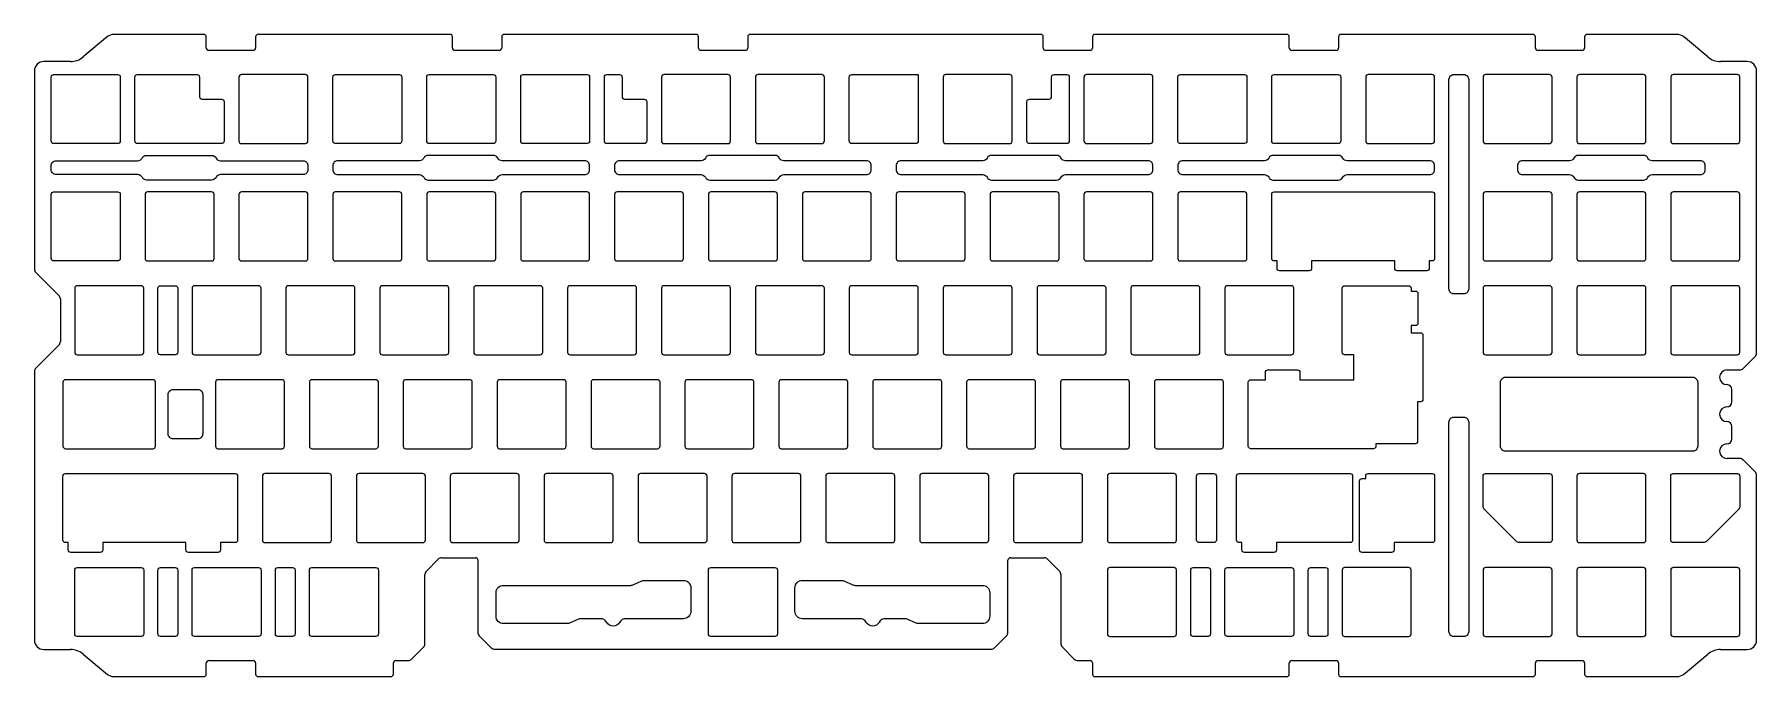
# Model space of a CAD drawing. Header units: millimetres. Extents: x -1 to 349, y -125 to 6.
import ezdxf

# ---------------------------------------------------------------- set-up
doc = ezdxf.new("R2010")
doc.units = ezdxf.units.MM
doc.layers.get('0').update_dxf_attribs({"linetype": 'CONTINUOUS'})

msp = doc.modelspace()

# ---------------------------------------------------------------- linework, layer by layer
for p, q in [((13.98, 5.16), (9.04, 1.05)), ((33.5, 5.6), (15.19, 5.6)), ((34, 2.85), (34, 5.1)), ((44, 5.1), (44, 2.85)), ((83.43, 5.6), (44.5, 5.6)), ((83.93, 2.85), (83.93, 5.1)), ((93.93, 5.1), (93.93, 2.85)), ((133.36, 5.6), (94.43, 5.6)), ((133.86, 2.85), (133.86, 5.1)), ((143.86, 5.1), (143.86, 2.85)), ((203.3, 5.6), (144.36, 5.6)), ((203.8, 2.85), (203.8, 5.1)), ((213.8, 5.1), (213.8, 2.85)), ((253.23, 5.6), (214.3, 5.6)), ((253.73, 2.85), (253.73, 5.1)), ((263.73, 5.1), (263.73, 2.85)), ((303.16, 5.6), (264.23, 5.6)), ((303.66, 2.85), (303.66, 5.1)), ((313.66, 5.1), (313.66, 2.85)), ((332.47, 5.6), (314.16, 5.6)), ((338.63, 1.05), (333.69, 5.16)), ((6.41, 0.1), (1.02, 0.1)), ((43.5, 2.35), (34.5, 2.35)), ((93.43, 2.35), (84.43, 2.35)), ((143.36, 2.35), (134.36, 2.35)), ((213.3, 2.35), (204.3, 2.35)), ((263.23, 2.35), (254.23, 2.35)), ((313.16, 2.35), (304.16, 2.35)), ((346.64, 0.1), (341.25, 0.1)), ((-0.88, -1.8), (-0.88, -41.97)), ((348.54, -59.02), (348.54, -1.8)), ((-0.58, -42.68), (4.09, -47.35)), ((4.38, -48.06), (4.38, -56.72)), ((4.09, -57.42), (-0.58, -62.09)), ((-0.88, -62.8), (-0.88, -117.27)), ((342.54, -62.44), (345.12, -62.44)), ((345.83, -62.14), (348.24, -59.73)), ((343.54, -68.94), (343.54, -66.44)), ((343.54, -76.44), (343.54, -73.94)), ((345.12, -80.44), (342.54, -80.44)), ((348.24, -83.14), (345.83, -80.73)), ((348.54, -117.27), (348.54, -83.85)), ((78.64, -103.28), (81.06, -100.86)), ((81.76, -100.57), (88.6, -100.57)), ((89.1, -101.07), (89.1, -115.69)), ((196.65, -115.69), (196.65, -101.07)), ((197.15, -100.57), (203.99, -100.57)), ((204.69, -100.86), (207.11, -103.28)), ((78.35, -118), (78.35, -103.99)), ((207.4, -103.99), (207.4, -118)), ((75.64, -121.12), (78.06, -118.71)), ((89.39, -116.39), (91.81, -118.81)), ((193.94, -118.81), (196.36, -116.39)), ((207.69, -118.71), (210.11, -121.12)), ((1.02, -119.17), (6.41, -119.17)), ((9.04, -120.11), (13.98, -124.22)), ((34, -124.16), (34, -121.91)), ((34.5, -121.41), (43.5, -121.41)), ((44, -121.91), (44, -124.16)), ((71.95, -124.16), (71.95, -121.91)), ((72.45, -121.41), (74.94, -121.41)), ((92.51, -119.1), (193.24, -119.1)), ((210.81, -121.41), (213.3, -121.41)), ((213.8, -121.91), (213.8, -124.16)), ((253.73, -124.16), (253.73, -121.91)), ((254.23, -121.41), (263.23, -121.41)), ((263.73, -121.91), (263.73, -124.16)), ((303.66, -124.16), (303.66, -121.91)), ((304.16, -121.41), (313.16, -121.41)), ((313.66, -121.91), (313.66, -124.16)), ((333.69, -124.22), (338.63, -120.11)), ((341.25, -119.17), (346.64, -119.17)), ((15.19, -124.66), (33.5, -124.66)), ((44.5, -124.66), (71.45, -124.66)), ((214.3, -124.66), (253.23, -124.66)), ((264.23, -124.66), (303.16, -124.66)), ((314.16, -124.66), (332.47, -124.66))]:
    msp.add_line(p, q)
for points in [[(2.52, -16.02), (2.52, -3.02, -0.414214), (3.02, -2.53), (16.02, -2.53, -0.414214), (16.53, -3.02), (16.53, -16.02, -0.414214), (16.02, -16.53), (3.02, -16.53, -0.414214)], [(32.62, -7.03, 0.414214), (33.12, -7.53), (37.12, -7.53, -0.414214), (37.62, -8.03), (37.62, -16.02, -0.414214), (37.12, -16.53), (20.02, -16.53, -0.414214), (19.52, -16.02), (19.52, -3.02, -0.414214), (20.02, -2.53), (32.12, -2.53, -0.414214), (32.62, -3.02)], [(41.12, -2.53, 0.414214), (40.62, -3.02), (40.62, -16.02, 0.414214), (41.12, -16.53), (54.13, -16.53, 0.414214), (54.62, -16.02), (54.62, -3.02, 0.414214), (54.13, -2.53)], [(59.68, -16.02), (59.68, -3.02, -0.414214), (60.17, -2.53), (73.17, -2.53, -0.414214), (73.67, -3.02), (73.67, -16.02, -0.414214), (73.17, -16.53), (60.17, -16.53, -0.414214)], [(92.72, -3.02), (92.72, -16.02, -0.414214), (92.22, -16.53), (79.22, -16.53, -0.414214), (78.72, -16.02), (78.72, -3.02, -0.414214), (79.22, -2.53), (92.22, -2.53, -0.414214)], [(98.28, -2.53), (111.28, -2.53, -0.414214), (111.77, -3.02), (111.77, -16.02, -0.414214), (111.28, -16.53), (98.28, -16.53, -0.414214), (97.78, -16.02), (97.78, -3.02, -0.414214)], [(118.35, -7.03, 0.414214), (118.85, -7.53), (122.85, -7.53, -0.414214), (123.35, -8.03), (123.35, -16.02, -0.414214), (122.85, -16.53), (115.28, -16.53, -0.414214), (114.78, -16.02), (114.78, -3.02, -0.414214), (115.28, -2.53), (117.85, -2.53, -0.414214), (118.35, -3.02)], [(126.85, -2.53, 0.414214), (126.35, -3.02), (126.35, -16.02, 0.414214), (126.85, -16.53), (139.85, -16.53, 0.414214), (140.35, -16.02), (140.35, -3.02, 0.414214), (139.85, -2.53)], [(145.9, -2.53, 0.414214), (145.4, -3.02), (145.4, -16.02, 0.414214), (145.9, -16.53), (158.9, -16.53, 0.414214), (159.4, -16.02), (159.4, -3.02, 0.414214), (158.9, -2.53)], [(164.95, -2.53), (178.45, -2.53), (178.45, -16.02, -0.414214), (177.95, -16.53), (164.95, -16.53, -0.414214), (164.45, -16.02), (164.45, -3.02, -0.414214)], [(197.5, -3.02, 0.414214), (197, -2.53), (184, -2.53, 0.414214), (183.5, -3.02), (183.5, -16.02, 0.414214), (184, -16.53), (197, -16.53, 0.414214), (197.5, -16.02)], [(205, -7.53, 0.414214), (205.5, -7.03), (205.5, -3.02, -0.414214), (206, -2.53), (208.58, -2.53, -0.414214), (209.08, -3.02), (209.08, -16.02, -0.414214), (208.58, -16.53), (201, -16.53, -0.414214), (200.5, -16.02), (200.5, -8.03, -0.414214), (201, -7.53)], [(226.07, -3.02, 0.414214), (225.58, -2.53), (212.57, -2.53, 0.414214), (212.07, -3.02), (212.07, -16.02, 0.414214), (212.57, -16.53), (225.58, -16.53, 0.414214), (226.07, -16.02)], [(245.12, -3.02), (245.12, -16.02, -0.414214), (244.63, -16.53), (231.62, -16.53, -0.414214), (231.12, -16.02), (231.12, -3.02, -0.414214), (231.62, -2.53), (244.63, -2.53, -0.414214)], [(250.68, -2.53), (263.68, -2.53, -0.414214), (264.18, -3.02), (264.18, -16.02, -0.414214), (263.68, -16.53), (250.68, -16.53, -0.414214), (250.17, -16.02), (250.17, -3.02, -0.414214)], [(283.22, -3.02, 0.414214), (282.73, -2.53), (269.73, -2.53, 0.414214), (269.23, -3.02), (269.23, -16.02, 0.414214), (269.73, -16.53), (282.73, -16.53, 0.414214), (283.22, -16.02)], [(286.13, -46.03), (286.13, -3.53, -0.414214), (287.13, -2.53), (289.13, -2.53, -0.414214), (290.13, -3.53), (290.13, -46.03, -0.414214), (289.13, -47.03), (287.13, -47.03, -0.414214)], [(306.54, -16.53, 0.414214), (307.04, -16.02), (307.04, -3.02, 0.414214), (306.54, -2.53), (293.54, -2.53, 0.414214), (293.04, -3.02), (293.04, -16.02, 0.414214), (293.54, -16.53)], [(326.09, -3.02, 0.414214), (325.59, -2.53), (312.59, -2.53, 0.414214), (312.09, -3.02), (312.09, -16.02, 0.414214), (312.59, -16.53), (325.59, -16.53, 0.414214), (326.09, -16.02)], [(331.14, -16.02, 0.414214), (331.64, -16.53), (344.64, -16.53, 0.414214), (345.14, -16.02), (345.14, -3.02, 0.414214), (344.64, -2.53), (331.64, -2.53, 0.414214), (331.14, -3.02)], [(36.86, -22.84, 0.282291), (35.97, -23.38, -0.282291), (35.08, -23.93), (21.86, -23.93, -0.282291), (20.97, -23.38, 0.282291), (20.07, -22.84), (3.52, -22.84, -0.414214), (2.52, -21.84), (2.52, -21.02, -0.414214), (3.52, -20.03), (20.07, -20.03, 0.282291), (20.97, -19.48, -0.282291), (21.86, -18.93), (35.08, -18.93, -0.282291), (35.97, -19.48, 0.282291), (36.86, -20.03), (53.63, -20.03, -0.414214), (54.62, -21.02), (54.62, -21.84, -0.414214), (53.63, -22.84)], [(78.12, -23.38, 0.282291), (79.01, -23.93), (92.22, -23.93, 0.282291), (93.12, -23.38, -0.282291), (94.01, -22.84), (110.78, -22.84, 0.414214), (111.77, -21.84), (111.77, -21.02, 0.414214), (110.78, -20.03), (94.01, -20.03, -0.282291), (93.12, -19.48, 0.282291), (92.22, -18.93), (79.01, -18.93, 0.282291), (78.12, -19.48, -0.282291), (77.22, -20.03), (60.67, -20.03, 0.414214), (59.68, -21.02), (59.68, -21.84, 0.414214), (60.67, -22.84), (77.22, -22.84, -0.282291)], [(150.27, -19.48, 0.282291), (149.38, -18.93), (136.16, -18.93, 0.282291), (135.27, -19.48, -0.282291), (134.38, -20.03), (117.83, -20.03, 0.414214), (116.83, -21.02), (116.83, -21.84, 0.414214), (117.83, -22.84), (134.38, -22.84, -0.282291), (135.27, -23.38, 0.282291), (136.16, -23.93), (149.38, -23.93, 0.282291), (150.27, -23.38, -0.282291), (151.16, -22.84), (167.93, -22.84, 0.414214), (168.92, -21.84), (168.92, -21.02, 0.414214), (167.93, -20.03), (151.16, -20.03, -0.282291)], [(207.42, -19.48, 0.282291), (206.53, -18.93), (193.31, -18.93, 0.282291), (192.42, -19.48, -0.282291), (191.53, -20.03), (174.97, -20.03, 0.414214), (173.97, -21.02), (173.97, -21.84, 0.414214), (174.97, -22.84), (191.53, -22.84, -0.282291), (192.42, -23.38, 0.282291), (193.31, -23.93), (206.53, -23.93, 0.282291), (207.42, -23.38, -0.282291), (208.31, -22.84), (225.07, -22.84, 0.414214), (226.07, -21.84), (226.07, -21.02, 0.414214), (225.07, -20.03), (208.31, -20.03, -0.282291)], [(264.57, -19.48, 0.282291), (263.68, -18.93), (250.46, -18.93, 0.282291), (249.57, -19.48, -0.282291), (248.68, -20.03), (232.13, -20.03, 0.414214), (231.12, -21.02), (231.12, -21.84, 0.414214), (232.13, -22.84), (248.68, -22.84, -0.282291), (249.57, -23.38, 0.282291), (250.46, -23.93), (263.68, -23.93, 0.282291), (264.57, -23.38, -0.282291), (265.46, -22.84), (282.23, -22.84, 0.414214), (283.22, -21.84), (283.22, -21.02, 0.414214), (282.23, -20.03), (265.46, -20.03, -0.282291)], [(325.59, -23.93, 0.282291), (326.48, -23.38, -0.282291), (327.37, -22.84), (337.14, -22.84, 0.414214), (338.14, -21.84), (338.14, -21.02, 0.414214), (337.14, -20.03), (327.37, -20.03, -0.282291), (326.48, -19.48, 0.282291), (325.59, -18.93), (312.37, -18.93, 0.282291), (311.48, -19.48, -0.282291), (310.59, -20.03), (301.04, -20.03, 0.414214), (300.04, -21.02), (300.04, -21.84, 0.414214), (301.04, -22.84), (310.59, -22.84, -0.282291), (311.48, -23.38, 0.282291), (312.37, -23.93)], [(3.02, -26.34), (16.02, -26.34, -0.414214), (16.53, -26.84), (16.53, -39.84, -0.414214), (16.02, -40.34), (3.02, -40.34, -0.414214), (2.52, -39.84), (2.52, -26.84, -0.414214)], [(35.08, -40.34, 0.414214), (35.57, -39.84), (35.57, -26.84, 0.414214), (35.08, -26.34), (22.07, -26.34, 0.414214), (21.58, -26.84), (21.58, -39.84, 0.414214), (22.07, -40.34)], [(54.13, -40.34, 0.414214), (54.62, -39.84), (54.62, -26.84, 0.414214), (54.13, -26.34), (41.12, -26.34, 0.414214), (40.62, -26.84), (40.62, -39.84, 0.414214), (41.12, -40.34)], [(73.17, -40.34, 0.414214), (73.67, -39.84), (73.67, -26.84, 0.414214), (73.17, -26.34), (60.17, -26.34, 0.414214), (59.68, -26.84), (59.68, -39.84, 0.414214), (60.17, -40.34)], [(92.22, -40.34, 0.414214), (92.72, -39.84), (92.72, -26.84, 0.414214), (92.22, -26.34), (79.22, -26.34, 0.414214), (78.72, -26.84), (78.72, -39.84, 0.414214), (79.22, -40.34)], [(111.28, -40.34, 0.414214), (111.77, -39.84), (111.77, -26.84, 0.414214), (111.28, -26.34), (98.28, -26.34, 0.414214), (97.78, -26.84), (97.78, -39.84, 0.414214), (98.28, -40.34)], [(130.32, -40.34, 0.414214), (130.82, -39.84), (130.82, -26.84, 0.414214), (130.32, -26.34), (117.33, -26.34, 0.414214), (116.83, -26.84), (116.83, -39.84, 0.414214), (117.33, -40.34)], [(149.38, -40.34, 0.414214), (149.88, -39.84), (149.88, -26.84, 0.414214), (149.38, -26.34), (136.38, -26.34, 0.414214), (135.88, -26.84), (135.88, -39.84, 0.414214), (136.38, -40.34)], [(154.93, -39.84, 0.414214), (155.43, -40.34), (168.43, -40.34, 0.414214), (168.92, -39.84), (168.92, -26.84, 0.414214), (168.43, -26.34), (155.43, -26.34, 0.414214), (154.93, -26.84)], [(187.47, -40.34, 0.414214), (187.97, -39.84), (187.97, -26.84, 0.414214), (187.47, -26.34), (174.48, -26.34, 0.414214), (173.97, -26.84), (173.97, -39.84, 0.414214), (174.48, -40.34)], [(193.53, -26.34, 0.414214), (193.02, -26.84), (193.02, -39.84, 0.414214), (193.53, -40.34), (206.53, -40.34, 0.414214), (207.03, -39.84), (207.03, -26.84, 0.414214), (206.53, -26.34)], [(212.57, -26.34, 0.414214), (212.07, -26.84), (212.07, -39.84, 0.414214), (212.57, -40.34), (225.58, -40.34, 0.414214), (226.07, -39.84), (226.07, -26.84, 0.414214), (225.58, -26.34)], [(231.62, -26.34, 0.414214), (231.12, -26.84), (231.12, -39.84, 0.414214), (231.62, -40.34), (244.63, -40.34, 0.414214), (245.12, -39.84), (245.12, -26.84, 0.414214), (244.63, -26.34)], [(250.68, -26.34), (282.73, -26.34, -0.414214), (283.22, -26.84), (283.22, -39.84, -0.414214), (282.73, -40.34), (282.14, -40.34), (282.14, -41.84, -0.414214), (281.64, -42.34), (275.64, -42.34, -0.414214), (275.14, -41.84), (275.14, -40.34), (258.26, -40.34), (258.26, -41.84, -0.414214), (257.76, -42.34), (251.76, -42.34, -0.414214), (251.26, -41.84), (251.26, -40.34), (250.68, -40.34, -0.414214), (250.17, -39.84), (250.17, -26.84, -0.414214)], [(306.54, -40.34, 0.414214), (307.04, -39.84), (307.04, -26.84, 0.414214), (306.54, -26.34), (293.54, -26.34, 0.414214), (293.04, -26.84), (293.04, -39.84, 0.414214), (293.54, -40.34)], [(325.59, -40.34, 0.414214), (326.09, -39.84), (326.09, -26.84, 0.414214), (325.59, -26.34), (312.59, -26.34, 0.414214), (312.09, -26.84), (312.09, -39.84, 0.414214), (312.59, -40.34)], [(344.64, -40.34, 0.414214), (345.14, -39.84), (345.14, -26.84, 0.414214), (344.64, -26.34), (331.64, -26.34, 0.414214), (331.14, -26.84), (331.14, -39.84, 0.414214), (331.64, -40.34)], [(7.79, -45.39, 0.414214), (7.29, -45.89), (7.29, -58.89, 0.414214), (7.79, -59.39), (20.79, -59.39, 0.414214), (21.29, -58.89), (21.29, -45.89, 0.414214), (20.79, -45.39)], [(28.19, -45.89), (28.19, -58.89, -0.414214), (27.69, -59.39), (24.69, -59.39, -0.414214), (24.19, -58.89), (24.19, -45.89, -0.414214), (24.69, -45.39), (27.69, -45.39, -0.414214)], [(44.6, -59.39, 0.414214), (45.1, -58.89), (45.1, -45.89, 0.414214), (44.6, -45.39), (31.6, -45.39, 0.414214), (31.1, -45.89), (31.1, -58.89, 0.414214), (31.6, -59.39)], [(63.65, -59.39, 0.414214), (64.15, -58.89), (64.15, -45.89, 0.414214), (63.65, -45.39), (50.65, -45.39, 0.414214), (50.15, -45.89), (50.15, -58.89, 0.414214), (50.65, -59.39)], [(82.7, -59.39, 0.414214), (83.2, -58.89), (83.2, -45.89, 0.414214), (82.7, -45.39), (69.7, -45.39, 0.414214), (69.2, -45.89), (69.2, -58.89, 0.414214), (69.7, -59.39)], [(101.75, -59.39, 0.414214), (102.25, -58.89), (102.25, -45.89, 0.414214), (101.75, -45.39), (88.75, -45.39, 0.414214), (88.25, -45.89), (88.25, -58.89, 0.414214), (88.75, -59.39)], [(120.8, -59.39, 0.414214), (121.3, -58.89), (121.3, -45.89, 0.414214), (120.8, -45.39), (107.8, -45.39, 0.414214), (107.3, -45.89), (107.3, -58.89, 0.414214), (107.8, -59.39)], [(139.85, -59.39, 0.414214), (140.35, -58.89), (140.35, -45.89, 0.414214), (139.85, -45.39), (126.85, -45.39, 0.414214), (126.35, -45.89), (126.35, -58.89, 0.414214), (126.85, -59.39)], [(158.9, -59.39, 0.414214), (159.4, -58.89), (159.4, -45.89, 0.414214), (158.9, -45.39), (145.9, -45.39, 0.414214), (145.4, -45.89), (145.4, -58.89, 0.414214), (145.9, -59.39)], [(177.95, -59.39, 0.414214), (178.45, -58.89), (178.45, -45.89, 0.414214), (177.95, -45.39), (164.95, -45.39, 0.414214), (164.45, -45.89), (164.45, -58.89, 0.414214), (164.95, -59.39)], [(197, -59.39, 0.414214), (197.5, -58.89), (197.5, -45.89, 0.414214), (197, -45.39), (184, -45.39, 0.414214), (183.5, -45.89), (183.5, -58.89, 0.414214), (184, -59.39)], [(216.05, -59.39, 0.414214), (216.55, -58.89), (216.55, -45.89, 0.414214), (216.05, -45.39), (203.05, -45.39, 0.414214), (202.55, -45.89), (202.55, -58.89, 0.414214), (203.05, -59.39)], [(235.1, -59.39, 0.414214), (235.6, -58.89), (235.6, -45.89, 0.414214), (235.1, -45.39), (222.1, -45.39, 0.414214), (221.6, -45.89), (221.6, -58.89, 0.414214), (222.1, -59.39)], [(254.15, -59.39, 0.414214), (254.65, -58.89), (254.65, -45.89, 0.414214), (254.15, -45.39), (241.15, -45.39, 0.414214), (240.65, -45.89), (240.65, -58.89, 0.414214), (241.15, -59.39)], [(278.46, -46.47), (279.34, -46.47, -0.414214), (279.84, -46.97), (279.84, -52.97, -0.414214), (279.34, -53.47), (278.46, -53.47), (278.46, -54.91), (280.34, -54.91, -0.414214), (280.84, -55.41), (280.84, -68.41, -0.414214), (280.34, -68.91), (279.76, -68.91), (279.76, -76.94, -0.414214), (279.26, -77.44), (271.32, -77.44), (271.32, -77.94, -0.414214), (270.82, -78.44), (245.91, -78.44, -0.414214), (245.41, -77.94), (245.41, -64.94, -0.414214), (245.91, -64.44), (248.88, -64.44), (248.88, -62.94, -0.414214), (249.38, -62.44), (255.38, -62.44, -0.414214), (255.88, -62.94), (255.88, -64.44), (266.84, -64.44), (266.84, -59.39), (264.96, -59.39, -0.414214), (264.46, -58.89), (264.46, -45.89, -0.414214), (264.96, -45.39), (277.96, -45.39, -0.414214), (278.46, -45.89)], [(306.54, -59.39, 0.414214), (307.04, -58.89), (307.04, -45.89, 0.414214), (306.54, -45.39), (293.54, -45.39, 0.414214), (293.04, -45.89), (293.04, -58.89, 0.414214), (293.54, -59.39)], [(325.59, -59.39, 0.414214), (326.09, -58.89), (326.09, -45.89, 0.414214), (325.59, -45.39), (312.59, -45.39, 0.414214), (312.09, -45.89), (312.09, -58.89, 0.414214), (312.59, -59.39)], [(344.64, -59.39, 0.414214), (345.14, -58.89), (345.14, -45.89, 0.414214), (344.64, -45.39), (331.64, -45.39, 0.414214), (331.14, -45.89), (331.14, -58.89, 0.414214), (331.64, -59.39)], [(5.41, -64.44, 0.414214), (4.91, -64.94), (4.91, -77.94, 0.414214), (5.41, -78.44), (23.17, -78.44, 0.414214), (23.67, -77.94), (23.67, -64.94, 0.414214), (23.17, -64.44)], [(49.36, -78.44, 0.414214), (49.86, -77.94), (49.86, -64.94, 0.414214), (49.36, -64.44), (36.36, -64.44, 0.414214), (35.86, -64.94), (35.86, -77.94, 0.414214), (36.36, -78.44)], [(68.41, -78.44, 0.414214), (68.91, -77.94), (68.91, -64.94, 0.414214), (68.41, -64.44), (55.41, -64.44, 0.414214), (54.91, -64.94), (54.91, -77.94, 0.414214), (55.41, -78.44)], [(87.46, -78.44, 0.414214), (87.96, -77.94), (87.96, -64.94, 0.414214), (87.46, -64.44), (74.46, -64.44, 0.414214), (73.96, -64.94), (73.96, -77.94, 0.414214), (74.46, -78.44)], [(106.51, -78.44, 0.414214), (107.01, -77.94), (107.01, -64.94, 0.414214), (106.51, -64.44), (93.51, -64.44, 0.414214), (93.01, -64.94), (93.01, -77.94, 0.414214), (93.51, -78.44)], [(125.56, -78.44, 0.414214), (126.06, -77.94), (126.06, -64.94, 0.414214), (125.56, -64.44), (112.56, -64.44, 0.414214), (112.06, -64.94), (112.06, -77.94, 0.414214), (112.56, -78.44)], [(131.11, -77.94, 0.414214), (131.61, -78.44), (144.61, -78.44, 0.414214), (145.11, -77.94), (145.11, -64.94, 0.414214), (144.61, -64.44), (131.61, -64.44, 0.414214), (131.11, -64.94)], [(163.66, -78.44, 0.414214), (164.16, -77.94), (164.16, -64.94, 0.414214), (163.66, -64.44), (150.66, -64.44, 0.414214), (150.16, -64.94), (150.16, -77.94, 0.414214), (150.66, -78.44)], [(182.71, -78.44, 0.414214), (183.21, -77.94), (183.21, -64.94, 0.414214), (182.71, -64.44), (169.71, -64.44, 0.414214), (169.21, -64.94), (169.21, -77.94, 0.414214), (169.71, -78.44)], [(188.76, -64.44, 0.414214), (188.26, -64.94), (188.26, -77.94, 0.414214), (188.76, -78.44), (201.76, -78.44, 0.414214), (202.26, -77.94), (202.26, -64.94, 0.414214), (201.76, -64.44)], [(220.81, -78.44, 0.414214), (221.31, -77.94), (221.31, -64.94, 0.414214), (220.81, -64.44), (207.81, -64.44, 0.414214), (207.31, -64.94), (207.31, -77.94, 0.414214), (207.81, -78.44)], [(239.86, -78.44, 0.414214), (240.36, -77.94), (240.36, -64.94, 0.414214), (239.86, -64.44), (226.86, -64.44, 0.414214), (226.36, -64.94), (226.36, -77.94, 0.414214), (226.86, -78.44)], [(335.59, -78.94), (297.59, -78.94, -0.414214), (296.59, -77.94), (296.59, -64.94, -0.414214), (297.59, -63.94), (335.59, -63.94, -0.414214), (336.59, -64.94), (336.59, -77.94, -0.414214)], [(26.27, -75.44), (26.27, -67.44, -0.414214), (27.27, -66.44), (32.27, -66.44, -0.414214), (33.27, -67.44), (33.27, -75.44, -0.414214), (32.27, -76.44), (27.27, -76.44, -0.414214)], [(290.13, -73.03), (290.13, -115.54, -0.414214), (289.13, -116.54), (287.13, -116.54, -0.414214), (286.13, -115.54), (286.13, -73.03, -0.414214), (287.13, -72.03), (289.13, -72.03, -0.414214)], [(5.41, -83.49), (39.84, -83.49, -0.414214), (40.34, -83.99), (40.34, -96.99, -0.414214), (39.84, -97.49), (36.87, -97.49), (36.87, -98.99, -0.414214), (36.37, -99.49), (30.37, -99.49, -0.414214), (29.87, -98.99), (29.87, -97.49), (12.99, -97.49), (12.99, -98.99, -0.414214), (12.49, -99.49), (6.49, -99.49, -0.414214), (5.99, -98.99), (5.99, -97.49), (5.41, -97.49, -0.414214), (4.91, -96.99), (4.91, -83.99, -0.414214)], [(58.89, -97.49, 0.414214), (59.39, -96.99), (59.39, -83.99, 0.414214), (58.89, -83.49), (45.89, -83.49, 0.414214), (45.39, -83.99), (45.39, -96.99, 0.414214), (45.89, -97.49)], [(77.94, -97.49, 0.414214), (78.44, -96.99), (78.44, -83.99, 0.414214), (77.94, -83.49), (64.94, -83.49, 0.414214), (64.44, -83.99), (64.44, -96.99, 0.414214), (64.94, -97.49)], [(83.99, -83.49, 0.414214), (83.49, -83.99), (83.49, -96.99, 0.414214), (83.99, -97.49), (96.99, -97.49, 0.414214), (97.49, -96.99), (97.49, -83.99, 0.414214), (96.99, -83.49)], [(116.04, -97.49, 0.414214), (116.54, -96.99), (116.54, -83.99, 0.414214), (116.04, -83.49), (103.04, -83.49, 0.414214), (102.54, -83.99), (102.54, -96.99, 0.414214), (103.04, -97.49)], [(135.09, -97.49, 0.414214), (135.59, -96.99), (135.59, -83.99, 0.414214), (135.09, -83.49), (122.09, -83.49, 0.414214), (121.59, -83.99), (121.59, -96.99, 0.414214), (122.09, -97.49)], [(154.14, -97.49, 0.414214), (154.64, -96.99), (154.64, -83.99, 0.414214), (154.14, -83.49), (141.14, -83.49, 0.414214), (140.64, -83.99), (140.64, -96.99, 0.414214), (141.14, -97.49)], [(173.19, -97.49, 0.414214), (173.69, -96.99), (173.69, -83.99, 0.414214), (173.19, -83.49), (160.19, -83.49, 0.414214), (159.69, -83.99), (159.69, -96.99, 0.414214), (160.19, -97.49)], [(192.24, -97.49, 0.414214), (192.74, -96.99), (192.74, -83.99, 0.414214), (192.24, -83.49), (179.24, -83.49, 0.414214), (178.74, -83.99), (178.74, -96.99, 0.414214), (179.24, -97.49)], [(211.29, -97.49, 0.414214), (211.79, -96.99), (211.79, -83.99, 0.414214), (211.29, -83.49), (198.29, -83.49, 0.414214), (197.79, -83.99), (197.79, -96.99, 0.414214), (198.29, -97.49)], [(216.84, -96.99, 0.414214), (217.34, -97.49), (230.34, -97.49, 0.414214), (230.84, -96.99), (230.84, -83.99, 0.414214), (230.34, -83.49), (217.34, -83.49, 0.414214), (216.84, -83.99)], [(234.93, -96.99), (234.93, -83.99, -0.414214), (235.43, -83.49), (238.43, -83.49, -0.414214), (238.93, -83.99), (238.93, -96.99, -0.414214), (238.43, -97.49), (235.43, -97.49, -0.414214)], [(243.53, -83.49), (266.06, -83.49, -0.414214), (266.56, -83.99), (266.56, -96.99, -0.414214), (266.06, -97.49), (251.12, -97.49), (251.12, -98.99, -0.414214), (250.62, -99.49), (244.62, -99.49, -0.414214), (244.12, -98.99), (244.12, -97.49), (243.53, -97.49, -0.414214), (243.03, -96.99), (243.03, -83.99, -0.414214)], [(268.49, -84.49), (269.23, -84.49), (269.23, -83.99, -0.414214), (269.73, -83.49), (282.73, -83.49, -0.414214), (283.22, -83.99), (283.22, -96.99, -0.414214), (282.73, -97.49), (274.99, -97.49), (274.99, -98.99, -0.414214), (274.49, -99.49), (268.49, -99.49, -0.414214), (267.99, -98.99), (267.99, -84.99, -0.414214)], [(299.74, -97.19), (293.33, -90.78, -0.198912), (293.04, -90.07), (293.04, -83.99, -0.414214), (293.54, -83.49), (306.54, -83.49, -0.414214), (307.04, -83.99), (307.04, -96.99, -0.414214), (306.54, -97.49), (300.45, -97.49, -0.198912)], [(312.09, -96.99, 0.414214), (312.59, -97.49), (325.59, -97.49, 0.414214), (326.09, -96.99), (326.09, -83.99, 0.414214), (325.59, -83.49), (312.59, -83.49, 0.414214), (312.09, -83.99)], [(337.72, -97.49), (331.64, -97.49, -0.414214), (331.14, -96.99), (331.14, -83.99, -0.414214), (331.64, -83.49), (344.64, -83.49, -0.414214), (345.14, -83.99), (345.14, -90.07, -0.198912), (344.84, -90.78), (338.43, -97.19, -0.198912)], [(7.29, -116.04), (7.29, -103.04, -0.414214), (7.79, -102.54), (20.79, -102.54, -0.414214), (21.29, -103.04), (21.29, -116.04, -0.414214), (20.79, -116.54), (7.79, -116.54, -0.414214)], [(24.19, -116.04), (24.19, -103.04, -0.414214), (24.69, -102.54), (27.69, -102.54, -0.414214), (28.19, -103.04), (28.19, -116.04, -0.414214), (27.69, -116.54), (24.69, -116.54, -0.414214)], [(31.1, -116.04), (31.1, -103.04, -0.414214), (31.6, -102.54), (44.6, -102.54, -0.414214), (45.1, -103.04), (45.1, -116.04, -0.414214), (44.6, -116.54), (31.6, -116.54, -0.414214)], [(48.01, -116.04), (48.01, -103.04, -0.414214), (48.51, -102.54), (51.51, -102.54, -0.414214), (52.01, -103.04), (52.01, -116.04, -0.414214), (51.51, -116.54), (48.51, -116.54, -0.414214)], [(68.91, -103.04), (68.91, -116.04, -0.414214), (68.41, -116.54), (55.41, -116.54, -0.414214), (54.91, -116.04), (54.91, -103.04, -0.414214), (55.41, -102.54), (68.41, -102.54, -0.414214)], [(149.88, -103.04), (149.88, -116.04, -0.414214), (149.38, -116.54), (136.38, -116.54, -0.414214), (135.88, -116.04), (135.88, -103.04, -0.414214), (136.38, -102.54), (149.38, -102.54, -0.414214)], [(217.34, -102.54, 0.414214), (216.84, -103.04), (216.84, -116.04, 0.414214), (217.34, -116.54), (230.34, -116.54, 0.414214), (230.84, -116.04), (230.84, -103.04, 0.414214), (230.34, -102.54)], [(237.74, -103.04), (237.74, -116.04, -0.414214), (237.24, -116.54), (234.24, -116.54, -0.414214), (233.74, -116.04), (233.74, -103.04, -0.414214), (234.24, -102.54), (237.24, -102.54, -0.414214)], [(254.15, -116.54), (241.15, -116.54, -0.414214), (240.65, -116.04), (240.65, -103.04, -0.414214), (241.15, -102.54), (254.15, -102.54, -0.414214), (254.65, -103.04), (254.65, -116.04, -0.414214)], [(261.56, -103.04), (261.56, -116.04, -0.414214), (261.06, -116.54), (258.06, -116.54, -0.414214), (257.56, -116.04), (257.56, -103.04, -0.414214), (258.06, -102.54), (261.06, -102.54, -0.414214)], [(278.46, -103.04, 0.414214), (277.96, -102.54), (264.96, -102.54, 0.414214), (264.46, -103.04), (264.46, -116.04, 0.414214), (264.96, -116.54), (277.96, -116.54, 0.414214), (278.46, -116.04)], [(306.54, -116.54, 0.414214), (307.04, -116.04), (307.04, -103.04, 0.414214), (306.54, -102.54), (293.54, -102.54, 0.414214), (293.04, -103.04), (293.04, -116.04, 0.414214), (293.54, -116.54)], [(312.09, -116.04, 0.414214), (312.59, -116.54), (325.59, -116.54, 0.414214), (326.09, -116.04), (326.09, -103.04, 0.414214), (325.59, -102.54), (312.59, -102.54, 0.414214), (312.09, -103.04)], [(344.64, -116.54, 0.414214), (345.14, -116.04), (345.14, -103.04, 0.414214), (344.64, -102.54), (331.64, -102.54, 0.414214), (331.14, -103.04), (331.14, -116.04, 0.414214), (331.64, -116.54)], [(122.88, -105.16), (130.81, -105.16, -0.414214), (132.31, -106.66), (132.31, -111.42, -0.414214), (130.81, -112.92), (119.14, -112.92, 0.267949), (117.84, -113.67, -0.57735), (115.24, -113.67, 0.267949), (113.94, -112.92), (110.03, -112.92, 0.109518), (109.39, -113.06), (107.85, -113.78, -0.109518), (107.22, -113.92), (94.29, -113.92, -0.414214), (92.79, -112.42), (92.79, -107.66, -0.414214), (94.29, -106.16), (120.07, -106.16, 0.109518), (120.71, -106.02), (122.25, -105.3, -0.109518)], [(165.68, -106.16), (191.46, -106.16, -0.414214), (192.96, -107.66), (192.96, -112.42, -0.414214), (191.46, -113.92), (178.53, -113.92, -0.109518), (177.9, -113.78), (176.36, -113.06, 0.109518), (175.72, -112.92), (171.81, -112.92, 0.267949), (170.51, -113.67, -0.57735), (167.91, -113.67, 0.267949), (166.61, -112.92), (154.94, -112.92, -0.414214), (153.44, -111.42), (153.44, -106.66, -0.414214), (154.94, -105.16), (162.87, -105.16, -0.109518), (163.5, -105.3), (165.04, -106.02, 0.109518)]]:
    msp.add_lwpolyline(points, format="xyb", close=True)
for centre, radius, start, end in [((15.19, 3.7), 1.9, 90, 129.7574), ((33.5, 5.1), 0.5, 0, 90), ((44.5, 5.1), 0.5, 90, 180), ((83.43, 5.1), 0.5, 0, 90), ((94.43, 5.1), 0.5, 90, 180), ((133.36, 5.1), 0.5, 0, 90), ((144.36, 5.1), 0.5, 90, 180), ((203.3, 5.1), 0.5, 0, 90), ((214.3, 5.1), 0.5, 90, 180), ((253.23, 5.1), 0.5, 0, 90), ((264.23, 5.1), 0.5, 90, 180), ((303.16, 5.1), 0.5, 0, 90), ((314.16, 5.1), 0.5, 90, 180), ((332.47, 3.7), 1.9, 50.2426, 90), ((1.02, -1.8), 1.9, 90, 180), ((6.41, 4.2), 4.1, 270, 309.7574), ((34.5, 2.85), 0.5, 180, 270), ((43.5, 2.85), 0.5, -90, 0), ((84.43, 2.85), 0.5, 180, 270), ((93.43, 2.85), 0.5, 270, 360), ((134.36, 2.85), 0.5, 180, 270), ((143.36, 2.85), 0.5, -90, 0), ((204.3, 2.85), 0.5, 180, 270), ((213.3, 2.85), 0.5, -90, 0), ((254.23, 2.85), 0.5, 180, 270), ((263.23, 2.85), 0.5, -90, 0), ((304.16, 2.85), 0.5, 180, 270), ((313.16, 2.85), 0.5, -90, 0), ((341.25, 4.2), 4.1, 230.2426, 270), ((346.64, -1.8), 1.9, 0, 90), ((0.12, -41.97), 1, 180, 225), ((3.38, -48.06), 1, 0, 45), ((3.38, -56.72), 1, -45, 0), ((347.54, -59.02), 1, -45, 0), ((0.12, -62.8), 1, 135, 180), ((342.54, -63.94), 1.5, 90, 270), ((345.12, -61.44), 1, 270, 315), ((342.54, -66.44), 1, 0, 90), ((342.54, -68.94), 1, 270, 360), ((342.54, -71.44), 1.5, 90, 270), ((342.54, -73.94), 1, 0, 90), ((342.54, -76.44), 1, 270, 360), ((342.54, -78.94), 1.5, 90, 270), ((345.12, -81.44), 1, 45, 90), ((347.54, -83.85), 1, 0, 45), ((1.02, -117.27), 1.9, 180, 270), ((77.35, -118), 1, -45, 0), ((208.4, -118), 1, 180, 225), ((346.64, -117.27), 1.9, -90, 0), ((6.41, -123.27), 4.1, 50.2426, 90), ((34.5, -121.91), 0.5, 90, 180), ((43.5, -121.91), 0.5, 0, 90), ((72.45, -121.91), 0.5, 90, 180), ((74.94, -120.41), 1, 270, 315), ((210.81, -120.41), 1, 225, 270), ((213.3, -121.91), 0.5, 0, 90), ((254.23, -121.91), 0.5, 90, 180), ((263.23, -121.91), 0.5, 0, 90), ((304.16, -121.91), 0.5, 90, 180), ((313.16, -121.91), 0.5, 0, 90), ((341.25, -123.27), 4.1, 90, 129.7574), ((15.19, -122.76), 1.9, 230.2426, 270), ((33.5, -124.16), 0.5, 270, 360), ((44.5, -124.16), 0.5, 180, 270), ((71.45, -124.16), 0.5, -90, 0), ((214.3, -124.16), 0.5, 180, 270), ((253.23, -124.16), 0.5, 270, 360), ((264.23, -124.16), 0.5, 180, 270), ((303.16, -124.16), 0.5, 270, 360), ((314.16, -124.16), 0.5, 180, 270), ((332.47, -122.76), 1.9, 270, 309.7574)]:
    msp.add_arc(centre, radius, start, end)
for centre, major_axis, start_param, end_param in [((81.76, -101.57), (0, 1), 0, 0.785398), ((88.6, -101.07), (0, 0.5), 4.712389, 6.283185), ((197.15, -101.07), (0, 0.5), 6.283185, 7.853982), ((203.99, -101.57), (0, 1), 5.497787, 6.283185), ((79.35, -103.99), (0, 1), 0.785398, 1.570796), ((206.4, -103.99), (0, 1), 4.712389, 5.497787), ((90.1, -115.69), (0, -1), 4.712389, 5.497787), ((195.65, -115.69), (0, -1), 0.785398, 1.570796), ((92.51, -118.1), (0, -1), 5.497787, 6.283185), ((193.24, -118.1), (0, -1), 0, 0.785398)]:
    msp.add_ellipse(centre, major_axis=major_axis, ratio=0.999657, start_param=start_param, end_param=end_param)

doc.saveas('drawing.dxf')
